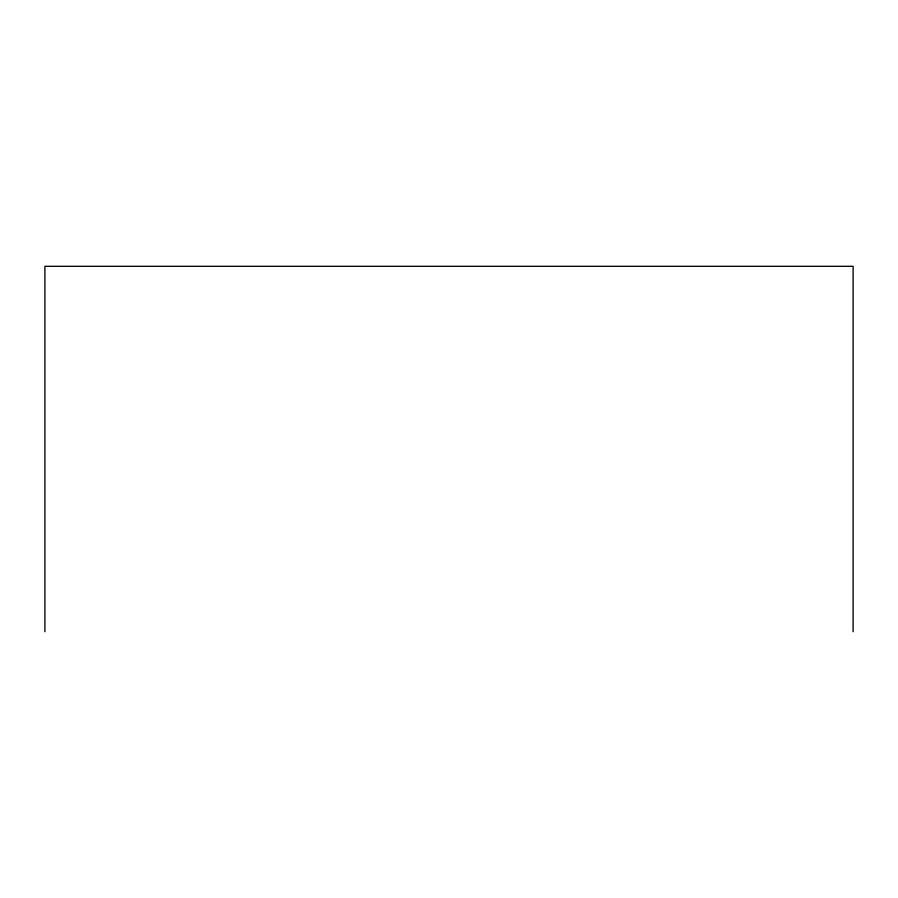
<?xml version="1.0" encoding="UTF-8"?>
<svg xmlns="http://www.w3.org/2000/svg" width="898" height="898" viewBox="0 0 898 898"><rect width="100%" height="100%" fill="white"/><g stroke="black" fill="none" stroke-linecap="round" stroke-linejoin="round"><path stroke-width="1.35" d="M853.1 631.698L853.1 266.302L44.9 266.302L44.9 631.698"/></g></svg>
